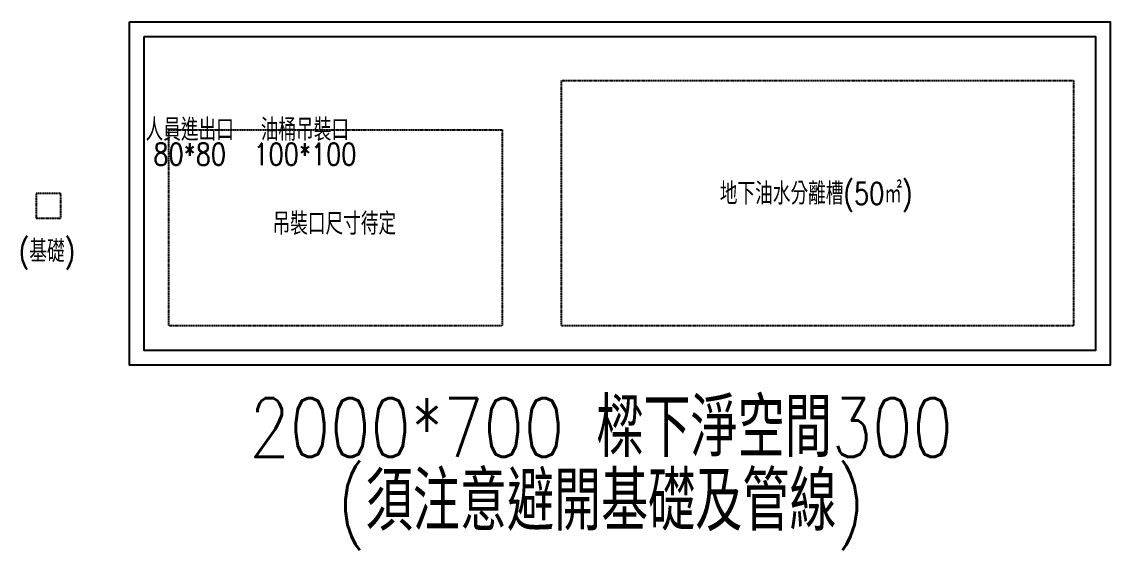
# Model space of a CAD drawing. Header units: millimetres. Extents: x -21841 to 195597, y -1659 to 112111.
# Drawn here: x 24305 to 26525, y 25848 to 26925 of the extents above; entities that cross this region are included whole.
import ezdxf
from ezdxf.enums import TextEntityAlignment as Align

# ---------------------------------------------------------------- set-up
doc = ezdxf.new("R2010")
doc.units = ezdxf.units.MM
doc.linetypes.add('X-N-FAB-L10$0$HIDDEN', pattern=[0.375, 0.25, -0.125])
for name, color, linetype in [('0-FMCS', 6, 'Continuous'), ('0-XREF', 7, 'Continuous'), ('X-N-FAB-L10$0$0-NC', 8, 'Continuous'), ('X-N-FAB-L10$0$0-ND', 8, 'Continuous'), ('X-N-FAB-L10$0$08', 8, 'Continuous'), ('X-N-FAB-L10$0$2', 8, 'Continuous'), ('X-N-FAB-L10$0$A-BLOCK', 8, 'Continuous'), ('X-N-FAB-L10$0$TXT-CODE', 8, 'Continuous')]:
    doc.layers.add(name, color=color, linetype=linetype)
doc.styles.add('X-N-FAB-L10$0$CHINA', font='simplex.shx', dxfattribs={"width": 0.75, "bigfont": 'chineset.shx'})
doc.styles.add('X-N-FAB-L10$0$COL-NUM', font='romanc')

# ---------------------------------------------------------------- blocks, each defined once
blk = doc.blocks.new('X-N-FAB-L10$0$A$Cb10dda33')
at = {"layer": 'X-N-FAB-L10$0$08', "color": 4, "linetype": 'X-N-FAB-L10$0$HIDDEN'}
for points in [[(935.7, 630), (1979.7, 630), (1979.7, 130), (935.7, 130)], [(134.7, 530), (814.7, 530), (814.7, 130), (134.7, 130)]]:
    blk.add_lwpolyline(points, close=True, dxfattribs=at)
at = {"layer": 'X-N-FAB-L10$0$08', "linetype": 'X-N-FAB-L10$0$HIDDEN'}
blk.add_lwpolyline([(-135.3, 350), (-85.3, 350), (-85.3, 400), (-135.3, 400)], close=True, dxfattribs=at)
at = {"layer": 'X-N-FAB-L10$0$2'}
for points in [[(54.7, 750), (2054.7, 750), (2054.7, 50), (54.7, 50)], [(84.7, 720), (2024.7, 720), (2024.7, 80), (84.7, 80)]]:
    blk.add_lwpolyline(points, close=True, dxfattribs=at)
at = {"layer": 'X-N-FAB-L10$0$08', "style": 'X-N-FAB-L10$0$CHINA', "width": 0.8}
blk.add_text('(基礎)', height=45, dxfattribs=at).set_placement((-113.5, 282.5), align=Align.MIDDLE_CENTER)
at = {"layer": 'X-N-FAB-L10$0$TXT-CODE', "style": 'X-N-FAB-L10$0$CHINA', "width": 0.8}
for s, p in [('人員進出口', (177.5, 530)), ('油桶吊裝口', (412.5, 530)), ('80*80', (177.5, 480)), ('100*100', (412.5, 480)), ('地下油水分離槽(50㎡)', (1455.1, 400)), ('吊裝口尺寸待定', (472.5, 338.5))]:
    blk.add_text(s, height=45, dxfattribs=at).set_placement(p, align=Align.MIDDLE_CENTER)
blk = doc.blocks.new('X-N-FAB-L10')
at = {"layer": 'X-N-FAB-L10$0$A-BLOCK'}
blk.add_blockref('X-N-FAB-L10$0$A$Cb10dda33', (24470.3, 26175), dxfattribs=at)
at = {"layer": 'X-N-FAB-L10$0$0-NC', "color": 8, "style": 'X-N-FAB-L10$0$COL-NUM'}
for p in [(1860, 19880), (2760, 19880), (3660, 19880), (4560, 19880), (5460, 19880), (6360, 19880), (7260, 19880), (8160, 19880), (9060, 19880), (9960, 19880), (10860, 19880), (11760, 19880), (12660, 19880), (13560, 19880), (14460, 19880), (15360, 19880), (16260, 19880), (17160, 19880), (18060, 19880), (18960, 19880), (19860, 19880), (20760, 19880), (21660, 19880), (22560, 19880), (-840, 13950), (-840, 13350), (-840, 12750), (-840, 12150), (-840, 11550), (-840, 10750)]:
    blk.add_attdef('GRID-Y', text='', height=120, dxfattribs=at).set_placement(p, align=Align.MIDDLE_CENTER)
at = {"layer": 'X-N-FAB-L10$0$0-ND', "color": 8, "style": 'X-N-FAB-L10$0$CHINA'}
blk.add_attdef('NO', text='', height=33.333, dxfattribs=at).set_placement((23327.5, 11380), align=Align.MIDDLE)
at = {"layer": 'X-N-FAB-L10$0$TXT-CODE', "style": 'X-N-FAB-L10$0$CHINA', "width": 0.8}
for s, p in [('2000*700 樑下淨空間300', (25486.807, 26098)), ('2000*700 樑下淨空間300', (25486.807, 26098)), ('(須注意避開基礎及管線)', (25486.807, 25948)), ('(須注意避開基礎及管線)', (25486.807, 25948))]:
    blk.add_text(s, height=120, dxfattribs=at).set_placement(p, align=Align.MIDDLE_CENTER)

msp = doc.modelspace()

# ---------------------------------------------------------------- block references
at = {"layer": '0-FMCS', "color": 5}
msp.add_blockref('X-N-FAB-L10', (0, 0), dxfattribs=at)
at = {"layer": '0-XREF'}
msp.add_blockref('X-N-FAB-L10', (0, 0), dxfattribs=at)

doc.saveas('drawing.dxf')
